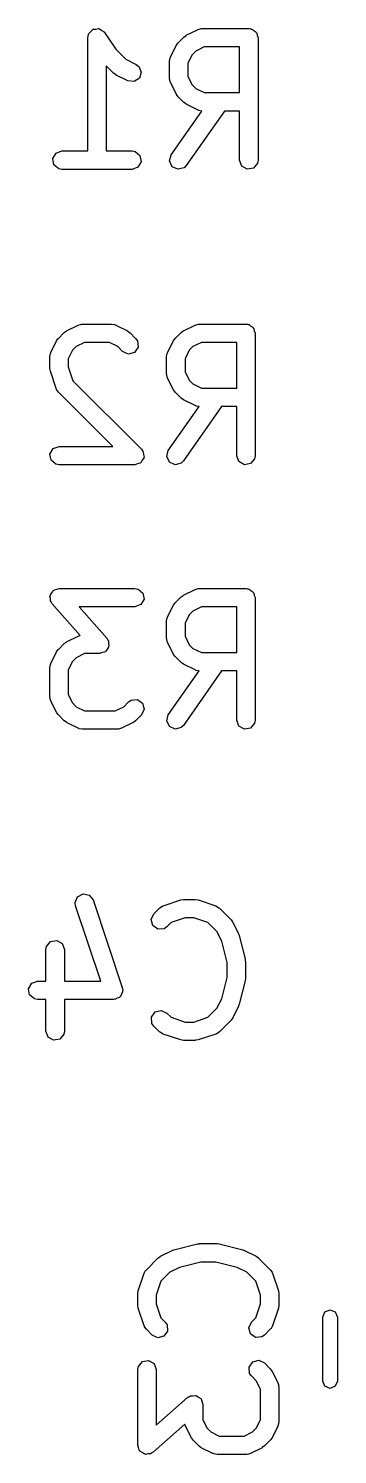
# Model space of a CAD drawing. Extents: x 0.08 to 3.92, y 0.14 to 2.92.
# Drawn here: x 2.8143 to 2.9134, y 0.9461 to 1.4045 of the extents above; entities that cross this region are included whole.
import ezdxf

# ---------------------------------------------------------------- set-up
doc = ezdxf.new("R2010")
doc.units = 0
doc.header["$MEASUREMENT"] = 0
doc.layers.add('BLACK', color=7, linetype='CONTINUOUS')

msp = doc.modelspace()

# ---------------------------------------------------------------- linework, layer by layer
at = {"layer": 'BLACK', "linetype": 'CONTINUOUS'}
for p, q in [((2.83347, 1.40257), (2.83357, 1.4027)), ((2.83357, 1.4027), (2.83359, 1.40287)), ((2.83359, 1.40287), (2.83421, 1.40346)), ((2.83421, 1.40346), (2.83476, 1.40412)), ((2.83476, 1.40412), (2.83493, 1.40415)), ((2.83493, 1.40415), (2.83505, 1.40426)), ((2.83505, 1.40426), (2.83591, 1.40432)), ((2.83591, 1.40432), (2.83675, 1.40447)), ((2.83675, 1.40447), (2.8369, 1.40438)), ((2.8369, 1.40438), (2.83707, 1.40439)), ((2.83707, 1.40439), (2.83776, 1.40389)), ((2.83776, 1.40389), (2.8385, 1.40346)), ((2.8385, 1.40346), (2.83856, 1.4033)), ((2.83856, 1.4033), (2.8387, 1.4032)), ((2.8387, 1.4032), (2.84228, 1.39782)), ((2.86492, 1.40233), (2.86867, 1.4042)), ((2.86867, 1.4042), (2.86965, 1.40449)), ((2.86965, 1.40449), (2.86982, 1.40445)), ((2.86982, 1.40445), (2.86999, 1.40451)), ((2.86999, 1.40451), (2.88498, 1.40451)), ((2.88498, 1.40451), (2.88537, 1.40444)), ((2.88537, 1.40444), (2.8855, 1.40447)), ((2.8855, 1.40447), (2.88561, 1.4044)), ((2.88561, 1.4044), (2.88599, 1.40433)), ((2.88599, 1.40433), (2.88658, 1.40384)), ((2.88658, 1.40384), (2.88725, 1.40346)), ((2.88725, 1.40346), (2.88734, 1.40321)), ((2.88734, 1.40321), (2.88754, 1.40304)), ((2.88754, 1.40304), (2.88767, 1.40228)), ((2.83329, 1.40156), (2.83347, 1.40257)), ((2.83329, 1.36514), (2.83329, 1.40156)), ((2.85985, 1.39538), (2.86172, 1.39913)), ((2.86172, 1.39913), (2.86225, 1.39984)), ((2.86225, 1.39984), (2.86227, 1.3999)), ((2.86227, 1.3999), (2.86415, 1.40177)), ((2.86415, 1.40177), (2.86487, 1.40228)), ((2.86487, 1.40228), (2.86492, 1.40233)), ((2.87068, 1.39861), (2.86799, 1.39726)), ((2.88203, 1.39861), (2.87068, 1.39861)), ((2.88203, 1.38389), (2.88203, 1.39861)), ((2.88767, 1.40228), (2.88794, 1.40156)), ((2.88794, 1.40156), (2.88794, 1.36219)), ((2.84228, 1.39782), (2.84549, 1.39461)), ((2.84549, 1.39461), (2.84881, 1.39295)), ((2.85953, 1.39406), (2.85971, 1.39507)), ((2.85953, 1.38844), (2.85953, 1.39406)), ((2.85971, 1.39507), (2.85983, 1.39521)), ((2.85983, 1.39521), (2.85985, 1.39538)), ((2.86679, 1.39606), (2.86544, 1.39336)), ((2.86799, 1.39726), (2.86679, 1.39606)), ((2.84165, 1.3901), (2.83919, 1.39256)), ((2.83919, 1.39256), (2.83919, 1.36514)), ((2.84171, 1.39007), (2.84165, 1.3901)), ((2.84242, 1.38954), (2.84171, 1.39007)), ((2.84617, 1.38767), (2.84242, 1.38954)), ((2.84881, 1.39295), (2.84963, 1.39234)), ((2.84963, 1.39234), (2.85044, 1.39049)), ((2.85044, 1.39049), (2.84986, 1.38855)), ((2.86544, 1.39336), (2.86544, 1.38913)), ((2.86544, 1.38913), (2.86679, 1.38644)), ((2.84817, 1.38744), (2.84617, 1.38767)), ((2.84986, 1.38855), (2.84817, 1.38744)), ((2.85959, 1.38827), (2.85953, 1.38844)), ((2.85955, 1.3881), (2.85959, 1.38827)), ((2.85985, 1.38712), (2.85955, 1.3881)), ((2.86172, 1.38337), (2.85985, 1.38712)), ((2.86679, 1.38644), (2.86799, 1.38524)), ((2.86799, 1.38524), (2.87068, 1.38389)), ((2.86177, 1.38332), (2.86172, 1.38337)), ((2.86227, 1.3826), (2.86177, 1.38332)), ((2.86415, 1.38072), (2.86227, 1.3826)), ((2.86421, 1.3807), (2.86415, 1.38072)), ((2.86492, 1.38017), (2.86421, 1.3807)), ((2.86867, 1.3783), (2.86492, 1.38017)), ((2.87068, 1.38389), (2.88203, 1.38389)), ((2.86007, 1.36388), (2.86994, 1.37799)), ((2.87715, 1.37798), (2.86491, 1.3605)), ((2.86884, 1.37828), (2.86867, 1.3783)), ((2.86898, 1.37816), (2.86884, 1.37828)), ((2.86994, 1.37799), (2.86898, 1.37816)), ((2.88203, 1.37798), (2.87715, 1.37798)), ((2.88203, 1.36219), (2.88203, 1.37798)), ((2.82208, 1.3627), (2.82309, 1.36445)), ((2.82243, 1.36071), (2.82208, 1.3627)), ((2.82309, 1.36445), (2.82499, 1.36514)), ((2.82499, 1.36514), (2.83329, 1.36514)), ((2.83919, 1.36514), (2.84749, 1.36514)), ((2.84749, 1.36514), (2.8485, 1.36496)), ((2.8485, 1.36496), (2.85005, 1.36367)), ((2.8504, 1.36168), (2.84939, 1.35993)), ((2.85005, 1.36367), (2.8504, 1.36168)), ((2.85955, 1.36193), (2.86007, 1.36388)), ((2.8604, 1.3601), (2.85955, 1.36193)), ((2.88272, 1.36029), (2.88203, 1.36219)), ((2.88794, 1.36219), (2.88776, 1.36118)), ((2.82398, 1.35942), (2.82243, 1.36071)), ((2.82499, 1.35924), (2.82398, 1.35942)), ((2.84749, 1.35924), (2.82499, 1.35924)), ((2.84939, 1.35993), (2.84749, 1.35924)), ((2.86223, 1.35925), (2.8604, 1.3601)), ((2.86418, 1.35977), (2.86223, 1.35925)), ((2.86491, 1.3605), (2.86418, 1.35977)), ((2.88447, 1.35928), (2.88272, 1.36029)), ((2.88646, 1.35963), (2.88447, 1.35928)), ((2.88776, 1.36118), (2.88646, 1.35963)), ((2.82385, 1.3049), (2.82573, 1.30677)), ((2.82573, 1.30677), (2.82645, 1.30728)), ((2.82645, 1.30728), (2.8265, 1.30733)), ((2.8265, 1.30733), (2.83024, 1.3092)), ((2.83024, 1.3092), (2.83123, 1.30949)), ((2.83123, 1.30949), (2.8314, 1.30945)), ((2.8314, 1.30945), (2.83157, 1.30951)), ((2.83157, 1.30951), (2.84094, 1.30951)), ((2.84094, 1.30951), (2.84195, 1.30933)), ((2.84195, 1.30933), (2.84208, 1.30922)), ((2.84208, 1.30922), (2.84226, 1.3092)), ((2.84226, 1.3092), (2.84601, 1.30733)), ((2.84601, 1.30733), (2.84672, 1.3068)), ((2.84672, 1.3068), (2.84678, 1.30677)), ((2.84678, 1.30677), (2.84865, 1.3049)), ((2.86135, 1.3049), (2.86322, 1.30677)), ((2.86322, 1.30677), (2.86395, 1.30728)), ((2.86395, 1.30728), (2.86399, 1.30733)), ((2.86399, 1.30733), (2.86774, 1.3092)), ((2.86774, 1.3092), (2.86872, 1.30949)), ((2.86872, 1.30949), (2.86889, 1.30945)), ((2.86889, 1.30945), (2.86906, 1.30951)), ((2.86906, 1.30951), (2.88406, 1.30951)), ((2.88406, 1.30951), (2.88444, 1.30944)), ((2.88444, 1.30944), (2.88457, 1.30947)), ((2.88457, 1.30947), (2.88469, 1.3094)), ((2.88469, 1.3094), (2.88507, 1.30933)), ((2.88507, 1.30933), (2.88566, 1.30884)), ((2.88566, 1.30884), (2.88632, 1.30846)), ((2.88632, 1.30846), (2.88641, 1.30821)), ((2.88641, 1.30821), (2.88662, 1.30804)), ((2.88662, 1.30804), (2.88675, 1.30728)), ((2.88675, 1.30728), (2.88701, 1.30656)), ((2.88701, 1.30656), (2.88701, 1.26719)), ((2.82143, 1.30038), (2.8233, 1.30413)), ((2.8233, 1.30413), (2.82383, 1.30484)), ((2.82383, 1.30484), (2.82385, 1.3049)), ((2.82956, 1.30226), (2.82837, 1.30106)), ((2.83226, 1.30361), (2.82956, 1.30226)), ((2.84024, 1.30361), (2.83226, 1.30361)), ((2.84294, 1.30226), (2.84024, 1.30361)), ((2.84448, 1.30072), (2.84294, 1.30226)), ((2.84942, 1.30205), (2.84826, 1.30039)), ((2.84865, 1.3049), (2.84924, 1.30406)), ((2.84924, 1.30406), (2.84942, 1.30205)), ((2.85892, 1.30038), (2.8608, 1.30413)), ((2.8608, 1.30413), (2.86132, 1.30484)), ((2.86132, 1.30484), (2.86135, 1.3049)), ((2.86706, 1.30226), (2.86586, 1.30106)), ((2.86976, 1.30361), (2.86706, 1.30226)), ((2.88111, 1.30361), (2.86976, 1.30361)), ((2.88111, 1.28889), (2.88111, 1.30361)), ((2.82111, 1.29906), (2.82129, 1.30007)), ((2.82111, 1.29531), (2.82111, 1.29906)), ((2.82129, 1.30007), (2.82141, 1.30021)), ((2.82141, 1.30021), (2.82143, 1.30038)), ((2.82837, 1.30106), (2.82702, 1.29836)), ((2.82702, 1.29836), (2.82702, 1.29579)), ((2.84631, 1.29987), (2.84448, 1.30072)), ((2.84826, 1.30039), (2.84631, 1.29987)), ((2.85861, 1.29906), (2.85879, 1.30007)), ((2.85861, 1.29344), (2.85861, 1.29906)), ((2.85879, 1.30007), (2.8589, 1.30021)), ((2.8589, 1.30021), (2.85892, 1.30038)), ((2.86586, 1.30106), (2.86451, 1.29836)), ((2.86451, 1.29836), (2.86451, 1.29413)), ((2.82114, 1.29525), (2.82111, 1.29531)), ((2.82127, 1.29438), (2.82114, 1.29525)), ((2.82314, 1.28875), (2.82127, 1.29438)), ((2.82702, 1.29579), (2.82852, 1.29128)), ((2.85867, 1.29327), (2.85861, 1.29344)), ((2.85863, 1.2931), (2.85867, 1.29327)), ((2.85892, 1.29212), (2.85863, 1.2931)), ((2.86451, 1.29413), (2.86586, 1.29144)), ((2.82325, 1.28861), (2.82314, 1.28875)), ((2.82327, 1.28844), (2.82325, 1.28861)), ((2.82385, 1.2876), (2.82327, 1.28844)), ((2.82852, 1.29128), (2.85053, 1.26928)), ((2.8608, 1.28837), (2.85892, 1.29212)), ((2.86084, 1.28832), (2.8608, 1.28837)), ((2.86135, 1.2876), (2.86084, 1.28832)), ((2.86586, 1.29144), (2.86706, 1.29024)), ((2.86706, 1.29024), (2.86976, 1.28889)), ((2.86976, 1.28889), (2.88111, 1.28889)), ((2.84131, 1.27014), (2.82385, 1.2876)), ((2.86322, 1.28572), (2.86135, 1.2876)), ((2.86328, 1.2857), (2.86322, 1.28572)), ((2.86399, 1.28517), (2.86328, 1.2857)), ((2.86774, 1.2833), (2.86399, 1.28517)), ((2.85914, 1.26888), (2.86902, 1.28299)), ((2.87622, 1.28298), (2.86398, 1.2655)), ((2.86792, 1.28328), (2.86774, 1.2833)), ((2.86805, 1.28316), (2.86792, 1.28328)), ((2.86902, 1.28299), (2.86805, 1.28316)), ((2.88111, 1.28298), (2.87622, 1.28298)), ((2.88111, 1.26719), (2.88111, 1.28298)), ((2.82217, 1.26945), (2.82407, 1.27014)), ((2.82407, 1.27014), (2.84131, 1.27014)), ((2.82116, 1.2677), (2.82217, 1.26945)), ((2.82151, 1.26571), (2.82116, 1.2677)), ((2.82306, 1.26442), (2.82151, 1.26571)), ((2.85078, 1.2657), (2.85034, 1.26493)), ((2.85053, 1.26928), (2.8509, 1.26875)), ((2.85129, 1.26643), (2.85078, 1.2657)), ((2.8509, 1.26875), (2.851, 1.26867)), ((2.851, 1.26867), (2.85101, 1.26859)), ((2.85101, 1.26859), (2.85111, 1.26844)), ((2.85111, 1.26844), (2.85119, 1.26755)), ((2.85119, 1.26755), (2.85135, 1.26668)), ((2.85135, 1.26668), (2.85128, 1.26656)), ((2.85128, 1.26656), (2.85129, 1.26643)), ((2.85862, 1.26693), (2.85914, 1.26888)), ((2.85947, 1.2651), (2.85862, 1.26693)), ((2.86398, 1.2655), (2.86326, 1.26477)), ((2.8818, 1.26529), (2.88111, 1.26719)), ((2.88355, 1.26428), (2.8818, 1.26529)), ((2.88683, 1.26618), (2.88554, 1.26463)), ((2.88701, 1.26719), (2.88683, 1.26618)), ((2.82407, 1.26424), (2.82306, 1.26442)), ((2.84844, 1.26424), (2.82407, 1.26424)), ((2.84927, 1.26454), (2.84844, 1.26424)), ((2.85013, 1.26477), (2.84927, 1.26454)), ((2.85021, 1.26488), (2.85013, 1.26477)), ((2.85034, 1.26493), (2.85021, 1.26488)), ((2.8613, 1.26425), (2.85947, 1.2651)), ((2.86326, 1.26477), (2.8613, 1.26425)), ((2.88554, 1.26463), (2.88355, 1.26428)), ((2.82239, 1.2239), (2.82254, 1.22409)), ((2.82254, 1.22409), (2.82332, 1.22424)), ((2.82332, 1.22424), (2.82407, 1.22451)), ((2.82407, 1.22451), (2.84844, 1.22451)), ((2.84844, 1.22451), (2.84945, 1.22433)), ((2.84945, 1.22433), (2.851, 1.22304)), ((2.86399, 1.22233), (2.86774, 1.2242)), ((2.86774, 1.2242), (2.86872, 1.22449)), ((2.86872, 1.22449), (2.86889, 1.22445)), ((2.86889, 1.22445), (2.86906, 1.22451)), ((2.86906, 1.22451), (2.88406, 1.22451)), ((2.88406, 1.22451), (2.88444, 1.22444)), ((2.88444, 1.22444), (2.88457, 1.22447)), ((2.88457, 1.22447), (2.88469, 1.2244)), ((2.88469, 1.2244), (2.88507, 1.22433)), ((2.88507, 1.22433), (2.88566, 1.22384)), ((2.82116, 1.22207), (2.82128, 1.22228)), ((2.8213, 1.22129), (2.82116, 1.22207)), ((2.82127, 1.22251), (2.82177, 1.22313)), ((2.82128, 1.22228), (2.82127, 1.22251)), ((2.82131, 1.22049), (2.8213, 1.22129)), ((2.82149, 1.2202), (2.82131, 1.22049)), ((2.82151, 1.22008), (2.82149, 1.2202)), ((2.82161, 1.22), (2.82151, 1.22008)), ((2.82184, 1.21962), (2.82161, 1.22)), ((2.82177, 1.22313), (2.82217, 1.22382)), ((2.83081, 1.20937), (2.82184, 1.21962)), ((2.82217, 1.22382), (2.82239, 1.2239)), ((2.85135, 1.22105), (2.85034, 1.2193)), ((2.851, 1.22304), (2.85135, 1.22105)), ((2.8608, 1.21913), (2.86132, 1.21984)), ((2.86132, 1.21984), (2.86135, 1.2199)), ((2.86135, 1.2199), (2.86322, 1.22177)), ((2.86322, 1.22177), (2.86395, 1.22228)), ((2.86395, 1.22228), (2.86399, 1.22233)), ((2.88566, 1.22384), (2.88632, 1.22346)), ((2.88632, 1.22346), (2.88641, 1.22321)), ((2.88641, 1.22321), (2.88662, 1.22304)), ((2.88662, 1.22304), (2.88675, 1.22228)), ((2.88675, 1.22228), (2.88701, 1.22156)), ((2.88701, 1.22156), (2.88701, 1.18219)), ((2.84844, 1.21861), (2.83057, 1.21861)), ((2.83057, 1.21861), (2.83941, 1.20851)), ((2.85034, 1.2193), (2.84844, 1.21861)), ((2.85861, 1.21406), (2.85879, 1.21507)), ((2.85879, 1.21507), (2.8589, 1.21521)), ((2.8589, 1.21521), (2.85892, 1.21538)), ((2.85892, 1.21538), (2.8608, 1.21913)), ((2.86586, 1.21606), (2.86451, 1.21336)), ((2.86706, 1.21726), (2.86586, 1.21606)), ((2.86976, 1.21861), (2.86706, 1.21726)), ((2.88111, 1.21861), (2.86976, 1.21861)), ((2.88111, 1.20389), (2.88111, 1.21861)), ((2.85861, 1.20844), (2.85861, 1.21406)), ((2.86451, 1.21336), (2.86451, 1.20913)), ((2.82385, 1.2049), (2.82573, 1.20677)), ((2.82573, 1.20677), (2.82645, 1.20728)), ((2.82645, 1.20728), (2.8265, 1.20733)), ((2.8265, 1.20733), (2.83024, 1.2092)), ((2.83024, 1.2092), (2.83081, 1.20937)), ((2.83941, 1.20851), (2.83964, 1.20813)), ((2.83998, 1.20561), (2.83949, 1.20499)), ((2.83964, 1.20813), (2.83975, 1.20804)), ((2.83975, 1.20804), (2.83977, 1.20792)), ((2.83977, 1.20792), (2.83994, 1.20763)), ((2.83994, 1.20763), (2.83996, 1.20683)), ((2.83996, 1.20683), (2.8401, 1.20605)), ((2.8401, 1.20605), (2.83998, 1.20584)), ((2.83998, 1.20584), (2.83998, 1.20561)), ((2.85867, 1.20827), (2.85861, 1.20844)), ((2.85863, 1.2081), (2.85867, 1.20827)), ((2.85892, 1.20712), (2.85863, 1.2081)), ((2.8608, 1.20337), (2.85892, 1.20712)), ((2.86451, 1.20913), (2.86586, 1.20644)), ((2.86586, 1.20644), (2.86706, 1.20524)), ((2.82143, 1.20038), (2.8233, 1.20413)), ((2.8233, 1.20413), (2.82383, 1.20484)), ((2.82383, 1.20484), (2.82385, 1.2049)), ((2.82837, 1.20106), (2.82702, 1.19837)), ((2.82956, 1.20226), (2.82837, 1.20106)), ((2.83226, 1.20361), (2.82956, 1.20226)), ((2.83719, 1.20361), (2.83226, 1.20361)), ((2.83794, 1.20388), (2.83719, 1.20361)), ((2.83872, 1.20404), (2.83794, 1.20388)), ((2.83887, 1.20422), (2.83872, 1.20404)), ((2.83909, 1.2043), (2.83887, 1.20422)), ((2.83949, 1.20499), (2.83909, 1.2043)), ((2.86084, 1.20332), (2.8608, 1.20337)), ((2.86135, 1.2026), (2.86084, 1.20332)), ((2.86322, 1.20072), (2.86135, 1.2026)), ((2.86706, 1.20524), (2.86976, 1.20389)), ((2.86976, 1.20389), (2.88111, 1.20389)), ((2.82111, 1.19906), (2.82129, 1.20007)), ((2.82111, 1.18969), (2.82111, 1.19906)), ((2.82129, 1.20007), (2.82141, 1.20021)), ((2.82141, 1.20021), (2.82143, 1.20038)), ((2.82702, 1.19837), (2.82702, 1.19039)), ((2.85914, 1.18388), (2.86902, 1.19799)), ((2.86328, 1.2007), (2.86322, 1.20072)), ((2.86399, 1.20017), (2.86328, 1.2007)), ((2.87622, 1.19798), (2.86398, 1.1805)), ((2.86774, 1.1983), (2.86399, 1.20017)), ((2.86792, 1.19828), (2.86774, 1.1983)), ((2.86805, 1.19816), (2.86792, 1.19828)), ((2.86902, 1.19799), (2.86805, 1.19816)), ((2.88111, 1.19798), (2.87622, 1.19798)), ((2.88111, 1.18219), (2.88111, 1.19798)), ((2.82117, 1.18952), (2.82111, 1.18969)), ((2.82113, 1.18935), (2.82117, 1.18952)), ((2.82143, 1.18837), (2.82113, 1.18935)), ((2.8233, 1.18462), (2.82143, 1.18837)), ((2.82702, 1.19039), (2.82837, 1.18769)), ((2.82837, 1.18769), (2.82956, 1.18649)), ((2.84481, 1.18649), (2.84635, 1.18803)), ((2.84635, 1.18803), (2.84719, 1.18862)), ((2.84719, 1.18862), (2.8492, 1.18879)), ((2.8492, 1.18879), (2.85086, 1.18763)), ((2.85086, 1.18763), (2.85138, 1.18568)), ((2.82335, 1.18457), (2.8233, 1.18462)), ((2.82385, 1.18385), (2.82335, 1.18457)), ((2.82573, 1.18198), (2.82385, 1.18385)), ((2.82956, 1.18649), (2.83226, 1.18514)), ((2.83226, 1.18514), (2.84212, 1.18514)), ((2.84212, 1.18514), (2.84481, 1.18649)), ((2.85053, 1.18385), (2.84865, 1.18198)), ((2.85138, 1.18568), (2.85053, 1.18385)), ((2.85862, 1.18193), (2.85914, 1.18388)), ((2.82579, 1.18195), (2.82573, 1.18198)), ((2.8265, 1.18142), (2.82579, 1.18195)), ((2.83024, 1.17955), (2.8265, 1.18142)), ((2.83042, 1.17953), (2.83024, 1.17955)), ((2.83056, 1.17942), (2.83042, 1.17953)), ((2.83157, 1.17924), (2.83056, 1.17942)), ((2.84281, 1.17924), (2.83157, 1.17924)), ((2.84298, 1.1793), (2.84281, 1.17924)), ((2.84315, 1.17926), (2.84298, 1.1793)), ((2.84413, 1.17955), (2.84315, 1.17926)), ((2.84788, 1.18142), (2.84413, 1.17955)), ((2.84793, 1.18147), (2.84788, 1.18142)), ((2.84865, 1.18198), (2.84793, 1.18147)), ((2.85947, 1.1801), (2.85862, 1.18193)), ((2.8613, 1.17925), (2.85947, 1.1801)), ((2.86326, 1.17977), (2.8613, 1.17925)), ((2.86398, 1.1805), (2.86326, 1.17977)), ((2.8818, 1.18029), (2.88111, 1.18219)), ((2.88355, 1.17928), (2.8818, 1.18029)), ((2.88554, 1.17963), (2.88355, 1.17928)), ((2.88683, 1.18118), (2.88554, 1.17963)), ((2.88701, 1.18219), (2.88683, 1.18118)), ((2.82924, 1.12352), (2.82998, 1.12539)), ((2.82939, 1.1225), (2.82924, 1.12352)), ((2.82998, 1.12539), (2.83176, 1.12636)), ((2.83176, 1.12636), (2.83374, 1.12595)), ((2.83374, 1.12595), (2.83499, 1.12437)), ((2.83499, 1.12437), (2.84436, 1.09625)), ((2.8575, 1.12249), (2.86313, 1.12436)), ((2.86313, 1.12436), (2.864, 1.12449)), ((2.864, 1.12449), (2.86406, 1.12451)), ((2.86406, 1.12451), (2.86781, 1.12451)), ((2.86781, 1.12451), (2.86868, 1.12436)), ((2.86868, 1.12436), (2.86874, 1.12436)), ((2.86874, 1.12436), (2.87437, 1.12249)), ((2.83747, 1.09827), (2.82939, 1.1225)), ((2.85362, 1.11807), (2.85447, 1.1199)), ((2.85447, 1.1199), (2.85635, 1.12177)), ((2.85635, 1.12177), (2.85719, 1.12236)), ((2.85719, 1.12236), (2.85736, 1.12238)), ((2.85736, 1.12238), (2.8575, 1.12249)), ((2.86454, 1.11861), (2.86003, 1.1171)), ((2.86733, 1.11861), (2.86454, 1.11861)), ((2.87184, 1.1171), (2.86733, 1.11861)), ((2.87437, 1.12249), (2.87527, 1.122)), ((2.87527, 1.122), (2.87536, 1.12185)), ((2.87536, 1.12185), (2.87552, 1.12177)), ((2.87552, 1.12177), (2.87927, 1.11802)), ((2.85414, 1.11612), (2.85362, 1.11807)), ((2.8558, 1.11496), (2.85414, 1.11612)), ((2.85781, 1.11513), (2.8558, 1.11496)), ((2.85865, 1.11572), (2.85781, 1.11513)), ((2.86003, 1.1171), (2.85865, 1.11572)), ((2.87476, 1.11419), (2.87184, 1.1171)), ((2.87627, 1.11116), (2.87476, 1.11419)), ((2.87927, 1.11802), (2.87978, 1.1173)), ((2.87978, 1.1173), (2.87983, 1.11726)), ((2.87983, 1.11726), (2.8817, 1.11351)), ((2.81986, 1.10844), (2.82004, 1.10945)), ((2.82004, 1.10945), (2.82134, 1.11099)), ((2.82134, 1.11099), (2.82333, 1.11134)), ((2.82333, 1.11134), (2.82508, 1.11033)), ((2.82508, 1.11033), (2.82577, 1.10844)), ((2.87798, 1.10432), (2.87627, 1.11116)), ((2.8817, 1.11351), (2.88185, 1.11302)), ((2.88185, 1.11302), (2.88192, 1.1129)), ((2.88192, 1.1129), (2.8838, 1.1054)), ((2.81986, 1.09827), (2.81986, 1.10844)), ((2.82577, 1.10844), (2.82577, 1.09827)), ((2.8838, 1.1054), (2.88384, 1.10482)), ((2.88384, 1.10482), (2.88389, 1.10469)), ((2.87798, 1.09943), (2.87798, 1.10432)), ((2.88389, 1.10469), (2.88389, 1.09906)), ((2.81428, 1.09583), (2.81529, 1.09758)), ((2.81463, 1.09384), (2.81428, 1.09583)), ((2.81529, 1.09758), (2.81719, 1.09827)), ((2.81719, 1.09827), (2.81986, 1.09827)), ((2.82577, 1.09827), (2.83747, 1.09827)), ((2.84436, 1.09625), (2.84452, 1.09523)), ((2.87627, 1.09259), (2.87798, 1.09943)), ((2.8838, 1.09835), (2.88192, 1.09085)), ((2.88389, 1.09906), (2.88378, 1.09848)), ((2.88378, 1.09848), (2.8838, 1.09835)), ((2.81618, 1.09254), (2.81463, 1.09384)), ((2.81719, 1.09236), (2.81618, 1.09254)), ((2.81986, 1.09236), (2.81719, 1.09236)), ((2.81986, 1.08219), (2.81986, 1.09236)), ((2.84156, 1.09236), (2.82577, 1.09236)), ((2.82577, 1.09236), (2.82577, 1.08219)), ((2.84178, 1.09244), (2.84156, 1.09236)), ((2.842, 1.09239), (2.84178, 1.09244)), ((2.8427, 1.09278), (2.842, 1.09239)), ((2.84346, 1.09305), (2.8427, 1.09278)), ((2.84357, 1.09325), (2.84346, 1.09305)), ((2.84377, 1.09335), (2.84357, 1.09325)), ((2.84407, 1.0941), (2.84377, 1.09335)), ((2.84447, 1.0948), (2.84407, 1.0941)), ((2.84452, 1.09523), (2.84443, 1.09502)), ((2.84443, 1.09502), (2.84447, 1.0948)), ((2.87476, 1.08956), (2.87627, 1.09259)), ((2.85371, 1.0867), (2.85487, 1.08836)), ((2.85389, 1.08469), (2.85371, 1.0867)), ((2.85487, 1.08836), (2.85682, 1.08888)), ((2.85682, 1.08888), (2.85865, 1.08803)), ((2.85865, 1.08803), (2.86003, 1.08665)), ((2.86003, 1.08665), (2.86454, 1.08514)), ((2.86733, 1.08514), (2.87184, 1.08665)), ((2.87184, 1.08665), (2.87476, 1.08956)), ((2.87983, 1.08649), (2.8793, 1.08578)), ((2.8817, 1.09024), (2.87983, 1.08649)), ((2.88172, 1.09038), (2.8817, 1.09024)), ((2.88192, 1.09085), (2.88172, 1.09038)), ((2.82055, 1.08029), (2.81986, 1.08219)), ((2.82577, 1.08219), (2.82559, 1.08118)), ((2.85447, 1.08385), (2.85389, 1.08469)), ((2.85635, 1.08198), (2.85447, 1.08385)), ((2.85651, 1.0819), (2.85635, 1.08198)), ((2.8566, 1.08175), (2.85651, 1.0819)), ((2.86454, 1.08514), (2.86733, 1.08514)), ((2.87552, 1.08198), (2.87468, 1.08139)), ((2.87927, 1.08573), (2.87552, 1.08198)), ((2.8793, 1.08578), (2.87927, 1.08573)), ((2.8223, 1.07928), (2.82055, 1.08029)), ((2.82429, 1.07963), (2.8223, 1.07928)), ((2.82559, 1.08118), (2.82429, 1.07963)), ((2.8575, 1.08126), (2.8566, 1.08175)), ((2.86313, 1.07939), (2.8575, 1.08126)), ((2.86319, 1.07939), (2.86313, 1.07939)), ((2.86406, 1.07924), (2.86319, 1.07939)), ((2.86781, 1.07924), (2.86406, 1.07924)), ((2.86787, 1.07926), (2.86781, 1.07924)), ((2.86874, 1.07939), (2.86787, 1.07926)), ((2.87437, 1.08126), (2.86874, 1.07939)), ((2.87451, 1.08137), (2.87437, 1.08126)), ((2.87468, 1.08139), (2.87451, 1.08137)), ((2.86096, 1.01192), (2.86846, 1.0138)), ((2.86846, 1.0138), (2.86904, 1.01384)), ((2.86904, 1.01384), (2.86917, 1.01389)), ((2.86917, 1.01389), (2.8748, 1.01389)), ((2.8748, 1.01389), (2.87538, 1.01378)), ((2.87538, 1.01378), (2.87551, 1.0138)), ((2.87551, 1.0138), (2.88301, 1.01192)), ((2.85209, 1.00552), (2.85583, 1.00927)), ((2.85583, 1.00927), (2.85656, 1.00978)), ((2.85656, 1.00978), (2.8566, 1.00983)), ((2.8566, 1.00983), (2.86035, 1.0117)), ((2.86035, 1.0117), (2.86084, 1.01185)), ((2.86084, 1.01185), (2.86096, 1.01192)), ((2.88301, 1.01192), (2.88348, 1.01172)), ((2.88348, 1.01172), (2.88362, 1.0117)), ((2.88362, 1.0117), (2.88736, 1.00983)), ((2.88736, 1.00983), (2.88807, 1.0093)), ((2.88807, 1.0093), (2.88813, 1.00927)), ((2.88813, 1.00927), (2.89188, 1.00552)), ((2.8495, 0.998744), (2.85137, 1.00437)), ((2.85137, 1.00437), (2.85186, 1.00527)), ((2.85186, 1.00527), (2.85201, 1.00536)), ((2.85201, 1.00536), (2.85209, 1.00552)), ((2.85967, 1.00476), (2.85675, 1.00184)), ((2.8627, 1.00627), (2.85967, 1.00476)), ((2.86953, 1.00798), (2.8627, 1.00627)), ((2.87443, 1.00798), (2.86953, 1.00798)), ((2.88126, 1.00627), (2.87443, 1.00798)), ((2.8843, 1.00476), (2.88126, 1.00627)), ((2.88721, 1.00184), (2.8843, 1.00476)), ((2.89188, 1.00552), (2.89247, 1.00468)), ((2.89247, 1.00468), (2.89249, 1.00451)), ((2.89249, 1.00451), (2.89259, 1.00437)), ((2.89259, 1.00437), (2.89447, 0.998744)), ((2.85675, 1.00184), (2.85525, 0.997331)), ((2.88872, 0.997331), (2.88721, 1.00184)), ((2.84935, 0.99781), (2.8495, 0.99868)), ((2.84935, 0.994061), (2.84935, 0.99781)), ((2.8495, 0.99868), (2.8495, 0.998744)), ((2.85525, 0.997331), (2.85525, 0.99454)), ((2.88872, 0.99454), (2.88872, 0.997331)), ((2.89447, 0.998744), (2.8946, 0.997871)), ((2.8946, 0.997871), (2.89462, 0.99781)), ((2.89462, 0.99781), (2.89462, 0.994061)), ((2.84937, 0.994), (2.84935, 0.994061)), ((2.8495, 0.993127), (2.84937, 0.994)), ((2.85137, 0.987503), (2.8495, 0.993127)), ((2.85525, 0.99454), (2.85675, 0.990031)), ((2.88721, 0.990031), (2.88872, 0.99454)), ((2.89447, 0.993127), (2.89259, 0.987503)), ((2.89462, 0.994061), (2.89447, 0.993191)), ((2.89447, 0.993191), (2.89447, 0.993127)), ((2.9087, 0.990286), (2.90939, 0.991956)), ((2.9087, 0.969714), (2.9087, 0.990286)), ((2.90939, 0.991956), (2.91106, 0.992648)), ((2.91106, 0.992648), (2.91273, 0.991956)), ((2.91273, 0.991956), (2.91343, 0.990286)), ((2.91343, 0.990286), (2.91343, 0.969714)), ((2.85148, 0.987364), (2.85137, 0.987503)), ((2.8515, 0.987189), (2.85148, 0.987364)), ((2.85209, 0.986349), (2.8515, 0.987189)), ((2.85396, 0.984474), (2.85209, 0.986349)), ((2.85675, 0.990031), (2.85814, 0.98865)), ((2.8589, 0.985797), (2.85774, 0.984143)), ((2.85814, 0.98865), (2.85872, 0.98781)), ((2.85872, 0.98781), (2.8589, 0.985797)), ((2.88498, 0.986819), (2.88583, 0.98865)), ((2.8855, 0.984868), (2.88498, 0.986819)), ((2.88583, 0.98865), (2.88721, 0.990031)), ((2.89188, 0.986349), (2.89001, 0.984474)), ((2.89196, 0.986509), (2.89188, 0.986349)), ((2.89211, 0.986601), (2.89196, 0.986509)), ((2.89259, 0.987503), (2.89211, 0.986601)), ((2.85579, 0.98362), (2.85396, 0.984474)), ((2.85774, 0.984143), (2.85579, 0.98362)), ((2.88715, 0.98371), (2.8855, 0.984868)), ((2.88917, 0.983886), (2.88715, 0.98371)), ((2.89001, 0.984474), (2.88917, 0.983886)), ((2.84935, 0.973438), (2.84952, 0.974448)), ((2.84935, 0.949066), (2.84935, 0.973438)), ((2.84952, 0.974448), (2.85082, 0.975996)), ((2.85082, 0.975996), (2.85281, 0.976346)), ((2.85281, 0.976346), (2.85456, 0.975336)), ((2.85456, 0.975336), (2.85525, 0.973438)), ((2.85525, 0.973438), (2.85525, 0.955574)), ((2.88507, 0.974203), (2.88623, 0.975857)), ((2.88524, 0.97219), (2.88507, 0.974203)), ((2.88583, 0.97135), (2.88524, 0.97219)), ((2.88623, 0.975857), (2.88818, 0.97638)), ((2.88818, 0.97638), (2.89001, 0.975526)), ((2.89001, 0.975526), (2.89188, 0.973651)), ((2.89188, 0.973651), (2.89239, 0.972928)), ((2.89239, 0.972928), (2.89243, 0.972884)), ((2.89243, 0.972884), (2.89431, 0.969135)), ((2.88737, 0.969814), (2.88583, 0.97135)), ((2.88872, 0.967117), (2.88737, 0.969814)), ((2.89431, 0.969135), (2.8946, 0.968152)), ((2.8946, 0.968152), (2.89456, 0.96798)), ((2.89456, 0.96798), (2.89462, 0.967814)), ((2.89462, 0.967814), (2.89462, 0.956565)), ((2.90939, 0.968044), (2.9087, 0.969714)), ((2.91106, 0.967352), (2.90939, 0.968044)), ((2.91273, 0.968044), (2.91106, 0.967352)), ((2.91343, 0.969714), (2.91273, 0.968044)), ((2.85525, 0.955574), (2.86535, 0.964412)), ((2.86535, 0.964412), (2.86573, 0.964642)), ((2.86573, 0.964642), (2.86582, 0.964747)), ((2.86582, 0.964747), (2.86594, 0.964768)), ((2.86594, 0.964768), (2.86623, 0.964943)), ((2.86623, 0.964943), (2.86703, 0.964959)), ((2.86703, 0.964959), (2.86781, 0.965098)), ((2.86781, 0.965098), (2.86801, 0.96498)), ((2.86801, 0.96498), (2.86825, 0.964985)), ((2.86825, 0.964985), (2.86887, 0.964486)), ((2.86887, 0.964486), (2.86956, 0.964088)), ((2.86956, 0.964088), (2.86964, 0.963866)), ((2.86964, 0.963866), (2.86982, 0.963719)), ((2.86982, 0.963719), (2.86998, 0.962938)), ((2.86998, 0.962938), (2.87025, 0.96219)), ((2.88872, 0.957262), (2.88872, 0.967117)), ((2.87025, 0.96219), (2.87025, 0.957262)), ((2.86449, 0.955809), (2.85424, 0.946844)), ((2.86466, 0.955245), (2.86449, 0.955809)), ((2.86653, 0.951495), (2.86466, 0.955245)), ((2.87025, 0.957262), (2.8716, 0.954565)), ((2.8716, 0.954565), (2.8728, 0.953368)), ((2.88617, 0.953368), (2.88737, 0.954565)), ((2.88737, 0.954565), (2.88872, 0.957262)), ((2.89431, 0.955245), (2.89243, 0.951495)), ((2.89433, 0.95542), (2.89431, 0.955245)), ((2.89444, 0.955556), (2.89433, 0.95542)), ((2.89462, 0.956565), (2.89444, 0.955556)), ((2.84962, 0.948318), (2.84935, 0.949066)), ((2.86658, 0.951451), (2.86653, 0.951495)), ((2.86708, 0.950728), (2.86658, 0.951451)), ((2.86896, 0.948853), (2.86708, 0.950728)), ((2.8728, 0.953368), (2.87549, 0.952019)), ((2.87549, 0.952019), (2.88347, 0.952019)), ((2.88347, 0.952019), (2.88617, 0.953368)), ((2.89188, 0.950728), (2.89001, 0.948853)), ((2.89191, 0.950786), (2.89188, 0.950728)), ((2.89243, 0.951495), (2.89191, 0.950786)), ((2.84977, 0.947537), (2.84962, 0.948318)), ((2.84996, 0.94739), (2.84977, 0.947537)), ((2.85004, 0.947168), (2.84996, 0.94739)), ((2.85073, 0.94677), (2.85004, 0.947168)), ((2.85135, 0.946271), (2.85073, 0.94677)), ((2.85158, 0.946276), (2.85135, 0.946271)), ((2.85179, 0.946158), (2.85158, 0.946276)), ((2.85257, 0.946297), (2.85179, 0.946158)), ((2.85337, 0.946313), (2.85257, 0.946297)), ((2.85365, 0.946488), (2.85337, 0.946313)), ((2.85377, 0.946509), (2.85365, 0.946488)), ((2.85386, 0.946614), (2.85377, 0.946509)), ((2.85424, 0.946844), (2.85386, 0.946614)), ((2.86902, 0.948826), (2.86896, 0.948853)), ((2.86973, 0.9483), (2.86902, 0.948826)), ((2.87348, 0.946425), (2.86973, 0.9483)), ((2.87365, 0.946405), (2.87348, 0.946425)), ((2.87379, 0.946292), (2.87365, 0.946405)), ((2.8748, 0.946114), (2.87379, 0.946292)), ((2.88417, 0.946114), (2.8748, 0.946114)), ((2.88434, 0.946174), (2.88417, 0.946114)), ((2.88451, 0.946133), (2.88434, 0.946174)), ((2.88549, 0.946425), (2.88451, 0.946133)), ((2.88924, 0.9483), (2.88549, 0.946425)), ((2.88928, 0.948347), (2.88924, 0.9483)), ((2.89001, 0.948853), (2.88928, 0.948347))]:
    msp.add_line(p, q, dxfattribs=at)

doc.saveas('drawing.dxf')
